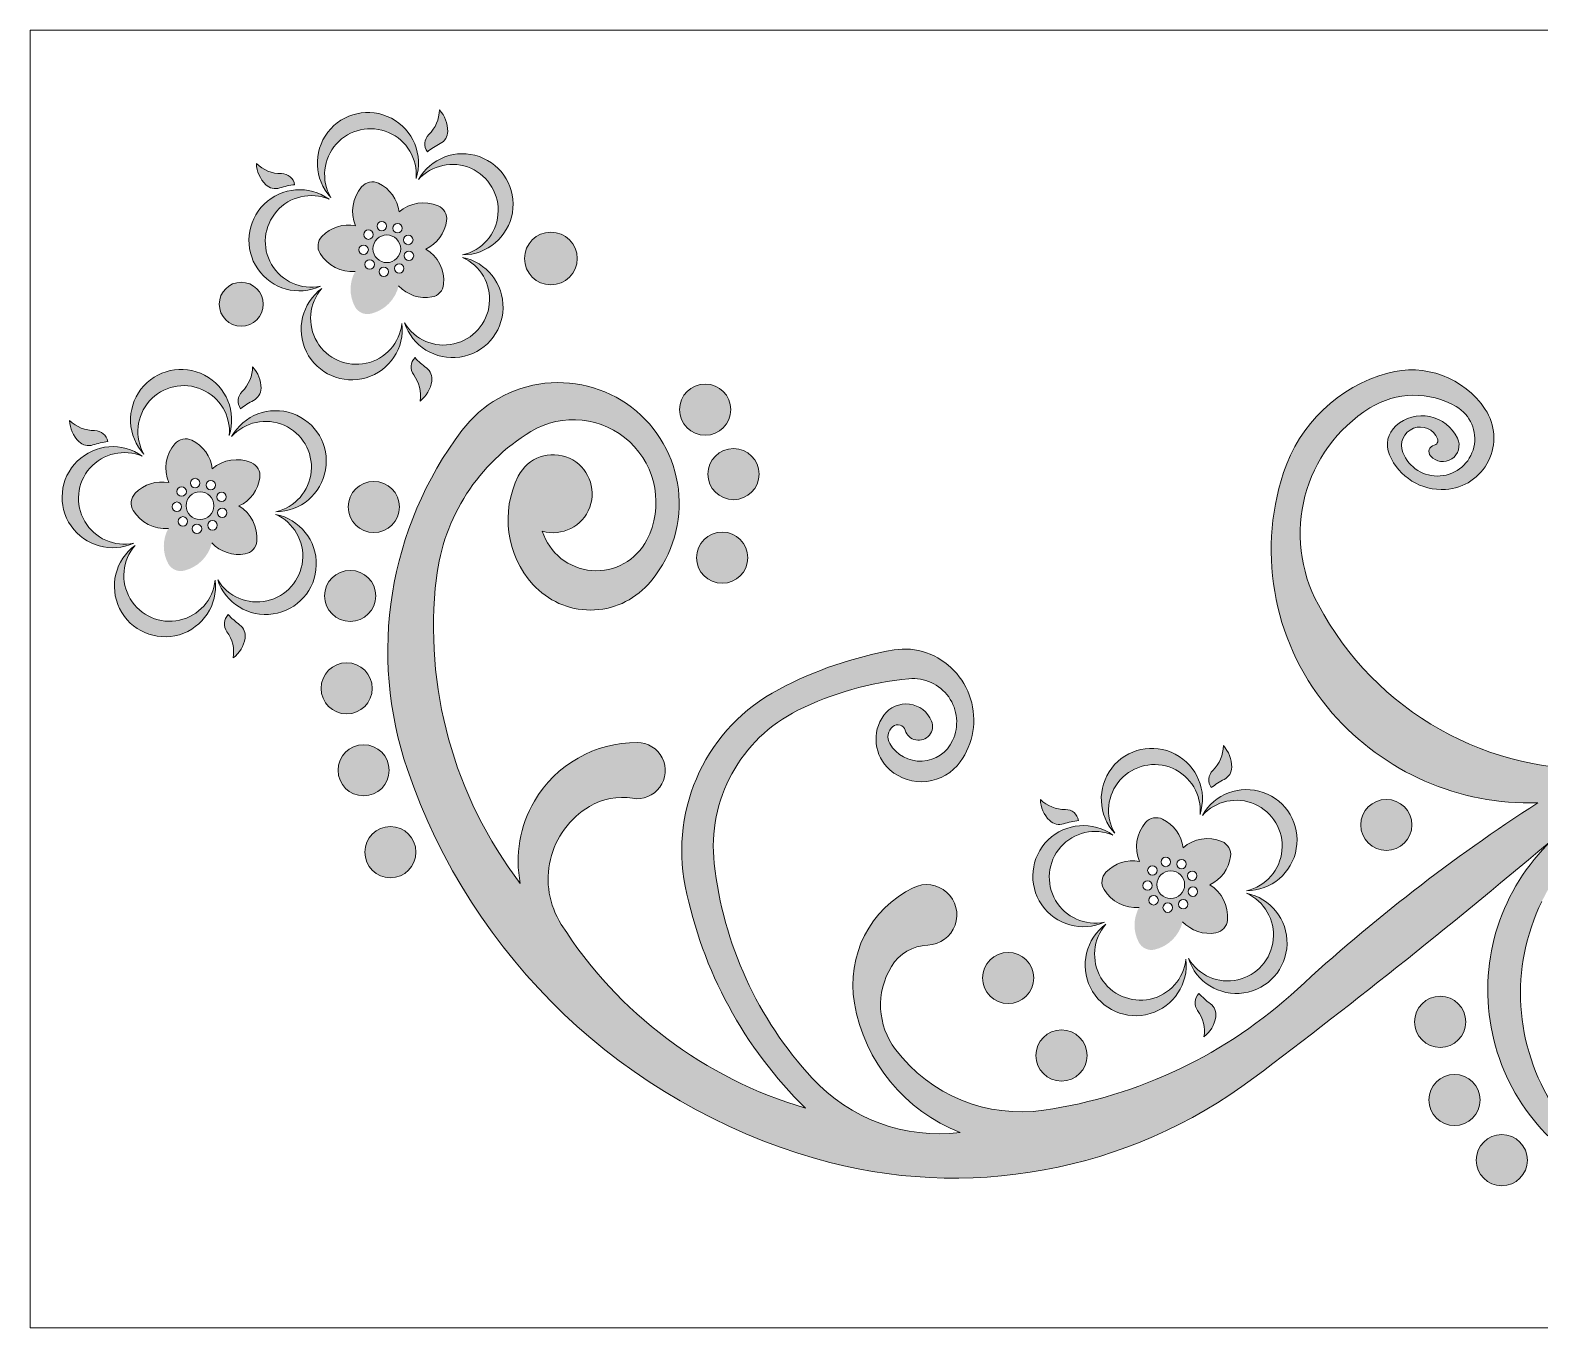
# Model space of a CAD drawing. Header units: millimetres. Extents: x 17217 to 18905, y -397 to 1453.
# Drawn here: x 17217 to 17877, y 885 to 1453 of the extents above; entities that cross this region are included whole.
import ezdxf

# ---------------------------------------------------------------- set-up
doc = ezdxf.new("R2010")
doc.units = ezdxf.units.MM
doc.layers.add('hadika', color=3, linetype='Continuous', lineweight=35)

msp = doc.modelspace()

# ---------------------------------------------------------------- hatches: boundary and pattern name
at = {"layer": 'hadika', "lineweight": 0}
h = msp.add_hatch(color=41, dxfattribs=at)
h.dxf.hatch_style = 1
h.paths.add_polyline_path([(17385.62061079415, 1387.579283075663, 1.741086374443485), (17348.28367323689, 1379.33789761051, -1.363612101538856)])
h = msp.add_hatch(color=41, dxfattribs=at)
h.dxf.hatch_style = 1
h.paths.add_polyline_path([(17391.22603752574, 1406.79132755596, 0.3688249622318316), (17390.56916398905, 1399.286295184414, -0.0483844562999998), (17396.21127088595, 1402.888208014454, 0.2800421602906883), (17399.51097992825, 1408.231506500733, 0.1913387228795958), (17395.84400542649, 1417.658253354393, -0.1986323411017515)])
h = msp.add_hatch(color=41, dxfattribs=at)
h.dxf.hatch_style = 1
h.paths.add_polyline_path([(17315.75434740526, 1394.140703886631, 0.1913387228794504), (17319.82887893054, 1384.882818000034, 0.280042160290729), (17325.94068235541, 1383.438942183768, -0.0483844563000488), (17332.47691742605, 1384.882818000034, 0.3688249622322251), (17326.70465931776, 1389.724101928129, -0.1986323411016161)])
h = msp.add_hatch(color=41, dxfattribs=at)
h.dxf.hatch_style = 1
h.paths.add_polyline_path([(17386.65089988202, 1387.130173627207, -1.363612101538856), (17406.02667145507, 1354.16736403079, 1.741086374443485)])
h = msp.add_hatch(color=41, dxfattribs=at)
h.dxf.hatch_style = 1
h.paths.add_polyline_path([(17343.83844305894, 1340.440550983464, -1.363612101538854), (17347.53816793211, 1378.496816911735, 1.741086374443485)])
h = msp.add_hatch(color=41, dxfattribs=at)
h.dxf.hatch_style = 1
h.paths.add_polyline_path([(17358.98770562161, 1346.891540955975, 0.2553086925179993), (17358.87577831507, 1331.517275421564, 0.3394451298643311), (17365.7826443014, 1328.402516181154, 0.283951275154998), (17378.0044899005, 1340.59421512178, 0.2553086925179504), (17392.59169788039, 1335.73685660139, 0.339445129864196), (17397.68834892034, 1341.343162966176, 0.2839512751551545), (17389.87011219087, 1356.734271027336, 0.2553086925179329), (17398.99742982995, 1369.106523900573, 0.3394451298641149), (17395.24046741511, 1375.686171025803, 0.2839512751551883), (17378.18668578511, 1373.006699991463, 0.2553086925179524), (17369.24047033228, 1385.510531304935, 0.3394451298639303), (17361.82188882551, 1383.970670497524, 0.2839512751551966), (17359.1003088709, 1366.923558265271, 0.2553086925178459), (17344.44392601131, 1362.279098133363, 0.3394451298641616), (17343.61595290665, 1354.747764691189, 0.2839512751552769)])
h.paths.add_polyline_path([(17371.48566787806, 1348.823780104958, -1), (17371.48566787806, 1344.690220732089, -1)], flags=16)
h.paths.add_polyline_path([(17365.32531319659, 1347.910898656585, -1), (17365.32531319659, 1352.044458029475, -1)], flags=16)
h.paths.add_polyline_path([(17372.82986047379, 1362.895802998607, -1), (17372.82986047379, 1350.764311146106, -1)], flags=16)
h.paths.add_polyline_path([(17378.27498521411, 1350.316397338339, -1), (17378.27498521411, 1346.18283796546, -1)], flags=16)
h.paths.add_polyline_path([(17362.67641958988, 1354.33788074428, -1), (17362.67641958988, 1358.471440117148, -1)], flags=16)
h.paths.add_polyline_path([(17382.51646816835, 1355.823897537516, -1), (17382.51646816835, 1351.690338164627, -1)], flags=16)
h.paths.add_polyline_path([(17364.77843381568, 1360.963910648339, -1), (17364.77843381568, 1365.097470021208, -1)], flags=16)
h.paths.add_polyline_path([(17382.22547972765, 1362.769260150238, -1), (17382.22547972765, 1358.63570077737, -1)], flags=16)
h.paths.add_polyline_path([(17370.64780005644, 1368.822154709413, -1), (17370.64780005644, 1364.688595336544, -1)], flags=16)
h.paths.add_polyline_path([(17377.5381766174, 1367.902672820927, -1), (17377.5381766174, 1363.769113448059, -1)], flags=16)
h = msp.add_hatch(color=41, dxfattribs=at)
h.dxf.hatch_style = 1
edge = h.paths.add_edge_path()
edge.add_arc((17444.6428112133, 1352.580648675459), 11.52776170659658, 0, 360)
at = {"layer": 'hadika'}
h = msp.add_hatch(color=41, dxfattribs=at)
h.dxf.hatch_style = 1
edge = h.paths.add_edge_path()
edge.add_arc((17397.74542428051, 1334.745749328288), 20.0446591712917, 210.9559599134747, 425.9386643861549)
edge.add_arc((17401.58297408999, 1331.344275790169), 22.13311059815739, -161.81052853146184, 78.70515283109211, ccw=False)
at = {"layer": 'hadika', "lineweight": 0}
h = msp.add_hatch(color=41, dxfattribs=at)
h.dxf.hatch_style = 1
edge = h.paths.add_edge_path()
edge.add_arc((17309.1013874951, 1332.582027635491), 9.59767082819059, 0, 360)
at = {"layer": 'hadika'}
h = msp.add_hatch(color=41, dxfattribs=at)
h.dxf.hatch_style = 1
edge = h.paths.add_edge_path()
edge.add_arc((17359.52576832664, 1326.30952135489), 20.04465917129173, 138.9559599134536, 353.9386643861399)
edge.add_arc((17357.4766428611, 1321.608681472777), 22.133110598157, -233.81052853148572, 6.705152831073974, ccw=False)
at = {"layer": 'hadika', "lineweight": 0}
h = msp.add_hatch(color=41, dxfattribs=at)
h.dxf.hatch_style = 1
h.paths.add_polyline_path([(17387.36696349607, 1290.201342147979, 0.1913387228797588), (17392.52757929361, 1298.900669870879, 0.2800421602903346), (17390.14704714084, 1304.712036762294, -0.0483844562999949), (17385.17065857149, 1309.188944520759, 0.3688249622317455), (17384.59014061821, 1301.677620226966, -0.198632341101781)])
h = msp.add_hatch(color=41, dxfattribs=at)
h.dxf.hatch_style = 1
h.paths.add_polyline_path([(17303.88353663502, 1275.126426097923, 1.741086374443485), (17266.54659907775, 1266.88504063277, -1.363612101538856)])
h = msp.add_hatch(color=41, dxfattribs=at)
h.dxf.hatch_style = 1
h.paths.add_polyline_path([(17309.4889633666, 1294.338470578209, 0.3688249622318316), (17308.83208982991, 1286.833438206674, -0.0483844562999998), (17314.47419672683, 1290.435351036714, 0.2800421602906883), (17317.77390576911, 1295.778649522971, 0.1913387228795958), (17314.10693126735, 1305.205396376653, -0.1986323411017515)])
h = msp.add_hatch(color=41, dxfattribs=at)
h.dxf.hatch_style = 1
edge = h.paths.add_edge_path()
edge.add_arc((17926.18298134442, 562.8271480902969), 580.881109108055, 420.9214537273109, 443.0421798076387)
edge.add_arc((17997.32957125926, 1182.936273917588), 43.51283934736013, 154.4327245329963, 268.97359560982966, ccw=False)
edge.add_arc((18014.42294368644, 1174.758502822003), 62.46170002620478, 123.3149340252925, 154.4327245329979, ccw=False)
edge.add_arc((17973.09189806509, 1237.643280959738), 12.7895501533493, 303.3149340252958, 486.3442517875767)
edge.add_arc((18006.74940588319, 1191.898228294665), 69.58248700166436, 126.3442517875769, 227.8042906653457)
edge.add_arc((17974.14532006841, 947.2231463239941), 193.6409271604137, 94.18520473443395, 109.8860192428567)
edge.add_arc((17900.06396934567, 1264.296698710098), 135.2289281752909, 207.8741642697205, 273.4825288899214, ccw=False)
edge.add_arc((17837.32811463554, 1232.201134094158), 64.77332798781246, 121.8908039276119, 208.722705204853, ccw=False)
edge.add_arc((17822.45345880823, 1256.106819680529), 36.61773903401024, 59.77351120445769, 121.89080392761011, ccw=False)
edge.add_arc((17832.67946915886, 1273.658195216033), 16.30463806742262, 201.4629817883895, 419.77351120445815, ccw=False)
edge.add_arc((17825.09247948405, 1270.675261542284), 8.152319033712992, 21.462981788367074, 201.4629817884051, ccw=False)
edge.add_arc((17830.74294324683, 1272.896822313112), 2.080822266608146, 282.0250436510668, 381.4629817883894, ccw=False)
edge.add_arc((17831.77611032386, 1268.046578844039), 2.878239733256176, 102.025043651065, 221.1255648989759)
edge.add_arc((17834.9792985876, 1270.843415936948), 7.130617042155181, 221.125564898969, 385.3450451236028)
edge.add_arc((17825.90396760587, 1266.544794248137), 17.17251829896341, 385.3450451236083, 491.8511378515494)
edge.add_arc((17821.88370602943, 1271.033143526558), 11.14692435411278, 131.8511378515527, 203.0057265524679)
edge.add_arc((17834.62114680273, 1276.44136887361), 24.98496246858618, 203.0057265524651, 273.6125789633534)
edge.add_arc((17834.77320206597, 1274.032957345792), 22.57175570365049, 273.6125789633543, 393.6958633222145)
edge.add_arc((17821.26312481809, 1265.024265038293), 38.80994292807204, 393.6958633222157, 465.4700605820936)
edge.add_arc((17828.7198307386, 1238.081589665443), 66.76544720596827, 105.4700605820938, 161.8778588844563)
edge.add_arc((17868.59462548258, 1225.031440434805), 108.7214438073591, 161.8778588844562, 221.080985454085)
edge.add_arc((17873.07120837758, 1228.933997155992), 114.6602773104931, 221.0809854540846, 271.7384622359964)
edge.add_arc((18295.54834770907, 465.0812470872401), 772.7090480223504, 122.8366891813757, 132.7185693945232)
edge.add_arc((17630.2764878858, 1185.56079629794), 207.942484533217, 278.3350167202617, 312.7185693945234, ccw=False)
edge.add_arc((17650.42156890269, 1048.059634951897), 68.97344603656256, 217.2172289567813, 278.3350167202615, ccw=False)
edge.add_arc((17621.1804059671, 1025.850522240222), 32.25437337307888, 148.4678162495888, 217.217228956777, ccw=False)
edge.add_arc((17610.40078832047, 1032.46461216333), 19.60738392424999, 92.35962860975059, 148.4678162495817, ccw=False)
edge.add_arc((17609.04797426085, 1065.294655790736), 13.25052030680988, 272.3596286097516, 476.0376056331288)
edge.add_arc((17623.94088451559, 1034.810462137238), 47.17816152395852, 116.0376056331285, 189.901224204532)
edge.add_arc((17650.95203943267, 1039.525258044834), 74.59771276764218, 189.9012242045307, 248.6639176601718)
edge.add_arc((17614.5764259119, 1045.101791303386), 75.62735263261997, 222.7013197865667, 277.0133447718205, ccw=False)
edge.add_arc((17680.6800207785, 1106.103252308562), 165.5765799725773, 186.3601391554429, 222.7013197865666, ccw=False)
edge.add_arc((17582.32167954576, 1095.139880371253), 66.60911656013988, 116.35038431237629, 186.3601391554437, ccw=False)
edge.add_arc((17614.51185110252, 1030.151956136324), 139.1324744610203, 95.43534329716073, 116.3503843123764, ccw=False)
edge.add_arc((17603.14213041211, 1149.644257177468), 19.10047640765097, -24.820242634884607, 95.4353432971617, ccw=False)
edge.add_arc((17606.34112604156, 1148.164741943551), 15.57591425545847, 210.5705203892531, 335.1797573651203, ccw=False)
edge.add_arc((17597.97703268055, 1143.224037759115), 5.861563243174144, 128.6903895594896, 210.5705203892679, ccw=False)
edge.add_arc((17596.45343565838, 1145.126451571561), 3.424243772978391, 16.454282541270118, 128.6903895595108, ccw=False)
edge.add_arc((17605.58494268283, 1147.823403528797), 6.097204141977325, 196.4542825412733, 382.3361846789866)
edge.add_arc((17600.08376674358, 1145.563147187516), 12.0446149603881, 382.3361846789948, 503.693650815185)
edge.add_arc((17604.70805369177, 1142.165481710426), 17.7829213719665, 143.6936508151833, 228.9792396528466)
edge.add_arc((17606.79910934093, 1144.569206479869), 20.96889163157559, 228.979239652843, 324.0568048540618)
edge.add_arc((17598.46669016932, 1150.610450727435), 31.26091967807789, 324.0568048540632, 430.3263700769891)
edge.add_arc((17599.59613700022, 1153.76945383924), 27.90607977067815, 430.3263700769873, 459.8876052900859)
edge.add_arc((17624.08546229658, 1013.272502175525), 170.521368152661, 99.88760529008619, 117.879668280317)
edge.add_arc((17581.63894826936, 1093.508853980515), 79.74924300379188, 117.8796682803179, 191.3611257954274)
edge.add_arc((17687.71546248934, 1114.822744127181), 187.9458639410566, 191.3611257954278, 225.5374143706239)
edge.add_arc((17609.83879475044, 1163.290531930475), 190.35788340976, 212.4475057293558, 253.5928329181673, ccw=False)
edge.add_arc((17480.37388899235, 1080.978949992657), 36.94224423286527, 120.78295448688431, 212.4475057293538, ccw=False)
edge.add_arc((17475.88895677202, 1088.507585306135), 28.1789704893282, 80.75585558133338, 120.7829544868834, ccw=False)
edge.add_arc((17482.39015240614, 1128.452154203086), 12.29119295283584, 260.755855581332, 449.6563228500021)
edge.add_arc((17482.15285266174, 1088.891447968972), 51.85261088635924, 449.6563228500023, 509.6114019945265)
edge.add_arc((17482.15285266173, 1088.891447968972), 51.85261088635239, 149.6114019945293, 190.8897742052067)
edge.add_arc((17577.71233685037, 1191.179921619505), 184.4419670655891, 173.3010489373833, 217.4230292148672, ccw=False)
edge.add_arc((17480.60760116082, 1202.585304105672), 86.66971924958573, 121.0620577967612, 173.3010489373822, ccw=False)
edge.add_arc((17454.51584749389, 1245.902929574207), 36.10099091231659, -27.18519919317731, 121.062057796761, ccw=False)
edge.add_arc((17464.54836002691, 1240.75019419028), 24.82260496121853, 197.5954425559, 332.81480080682144, ccw=False)
edge.add_arc((17445.63480836529, 1249.64468199896), 17.07168057234498, 253.8528589830356, 425.4992679381458)
edge.add_arc((17445.63480836528, 1249.64468199896), 17.07168057235321, 425.4992679381409, 513.324631826789)
edge.add_arc((17468.2334467898, 1238.290921182367), 42.36212033368468, 153.3246318267896, 222.0292962504864)
edge.add_arc((17461.97452437323, 1232.649564607803), 33.93602907983093, 222.0292962504856, 317.9707037495144)
edge.add_arc((17447.87558908045, 1245.357362534522), 52.91675890079382, 317.9707037495133, 409.7904430291012)
edge.add_arc((17447.87558908047, 1245.357362534522), 52.91675890078413, 409.7904430291028, 502.8936450444902)
edge.add_arc((17533.386463858, 1180.671085280732), 160.1381381596548, 142.8936450444906, 198.8609030017864)
edge.add_arc((17634.58246125373, 1215.241089507205), 267.0760410806334, 198.8609030017864, 253.8909726647306)
edge.add_arc((17621.0323711284, 1168.323446782343), 218.2409088369189, 253.8909726647305, 306.948313311912)
edge.add_arc((15994.17880239957, 3331.287992932214), 2924.727221750203, 306.9483133119121, 310.2696287555082)
edge.add_arc((17944.98397227396, 1032.416311098481), 90.34473152568187, 131.8735906802837, 245.3273760310063)
edge.add_arc((17918.14217261845, 973.9845282105152), 26.04266732698474, 245.3273760310084, 360.6513117909157)
edge.add_arc((17918.14217261845, 973.9845282105152), 26.0426673269835, 360.6513117909157, 461.6844360915357)
edge.add_arc((17916.06626542928, 984.022435562595), 15.79235149443355, 101.6844360915342, 250.148508419051)
edge.add_arc((17913.37370271348, 976.564591199005), 7.863332858417782, 250.1485084190492, 469.8514915809599)
edge.add_arc((17909.94889221464, 986.0506111625754), 2.221998157584545, 119.47655711597179, 289.8514915809126, ccw=False)
edge.add_arc((17916.72431127742, 974.0636575867183), 15.99128860791848, 22.808250554828703, 119.4765571159717, ccw=False)
edge.add_arc((17918.57382193191, 974.8414336854976), 13.98489250523637, 265.36143932295136, 382.80825055483274, ccw=False)
edge.add_arc((17921.02759211507, 1005.084303542459), 44.32714300346314, 213.1442468604212, 265.3614393229506, ccw=False)
edge.add_arc((17960.61048268321, 1030.931645519731), 91.60176952783792, 153.9093161078427, 213.1442468604217, ccw=False)
edge.add_arc((17973.50300746917, 1024.618261975859), 105.9571172118203, 79.09545098765119, 153.909316107837, ccw=False)
edge.add_arc((17833.82786622718, 300.1592822006423), 843.7578742458377, 424.0988233060584, 439.0883377321328, ccw=False)
edge.add_arc((18205.040381663, 1065.044598271133), 6.449855730831306, 245.8191383275984, 417.6046236290249)
h = msp.add_hatch(color=41, dxfattribs=at)
h.dxf.hatch_style = 1
edge = h.paths.add_edge_path()
edge.add_arc((17512.17154712044, 1286.44057502602), 11.19103111171073, 0, 360)
h = msp.add_hatch(color=41, dxfattribs=at)
h.dxf.hatch_style = 1
h.paths.add_polyline_path([(17304.9138257229, 1274.677316649425, -1.363612101538856), (17324.28959729594, 1241.71450705304, 1.741086374443485)])
h = msp.add_hatch(color=41, dxfattribs=at)
h.dxf.hatch_style = 1
h.paths.add_polyline_path([(17234.01727324613, 1281.687846908881, 0.1913387228794504), (17238.0918047714, 1272.429961022294, 0.280042160290729), (17244.20360819627, 1270.986085206027, -0.0483844563000488), (17250.7398432669, 1272.429961022294, 0.3688249622322251), (17244.96758515862, 1277.271244950378, -0.1986323411016161)])
h = msp.add_hatch(color=41, dxfattribs=at)
h.dxf.hatch_style = 1
h.paths.add_polyline_path([(17262.1013688998, 1227.987694005713, -1.363612101538854), (17265.80109377297, 1266.043959933985, 1.741086374443485)])
h = msp.add_hatch(color=41, dxfattribs=at)
h.dxf.hatch_style = 1
h.paths.add_polyline_path([(17277.25063146247, 1234.438683978224, 0.2553086925179993), (17277.13870415593, 1219.064418443825, 0.3394451298643311), (17284.04557014227, 1215.949659203403, 0.283951275154998), (17296.26741574136, 1228.14135814403, 0.2553086925179504), (17310.85462372126, 1223.28399962363, 0.339445129864196), (17315.9512747612, 1228.890305988435, 0.2839512751551545), (17308.13303803173, 1244.281414049585, 0.2553086925179329), (17317.26035567081, 1256.653666922833, 0.3394451298641149), (17313.50339325597, 1263.233314048032, 0.2839512751551883), (17296.44961162597, 1260.553843013702, 0.2553086925179524), (17287.50339617314, 1273.057674327184, 0.3394451298639303), (17280.08481466638, 1271.517813519763, 0.2839512751551966), (17277.36323471177, 1254.470701287521, 0.2553086925178459), (17262.70685185218, 1249.826241155612, 0.3394451298641616), (17261.87887874751, 1242.294907713449, 0.2839512751552769)])
h.paths.add_polyline_path([(17289.74859371892, 1236.370923127218, -1), (17289.74859371892, 1232.23736375435, -1)], flags=16)
h.paths.add_polyline_path([(17283.58823903745, 1235.458041678846, -1), (17283.58823903745, 1239.591601051724, -1)], flags=16)
h.paths.add_polyline_path([(17291.09278631466, 1250.442946020867, -1), (17291.09278631466, 1238.311454168366, -1)], flags=16)
h.paths.add_polyline_path([(17296.53791105497, 1237.863540360588, -1), (17296.53791105497, 1233.72998098772, -1)], flags=16)
h.paths.add_polyline_path([(17280.93934543074, 1241.885023766529, -1), (17280.93934543074, 1246.018583139408, -1)], flags=16)
h.paths.add_polyline_path([(17300.77939400921, 1243.371040559755, -1), (17300.77939400921, 1239.237481186887, -1)], flags=16)
h.paths.add_polyline_path([(17283.04135965654, 1248.511053670589, -1), (17283.04135965654, 1252.644613043468, -1)], flags=16)
h.paths.add_polyline_path([(17300.48840556852, 1250.316403172498, -1), (17300.48840556852, 1246.18284379962, -1)], flags=16)
h.paths.add_polyline_path([(17288.91072589731, 1256.369297731673, -1), (17288.91072589731, 1252.235738358804, -1)], flags=16)
h.paths.add_polyline_path([(17295.80110245827, 1255.449815843187, -1), (17295.80110245827, 1251.316256470319, -1)], flags=16)
h = msp.add_hatch(color=41, dxfattribs=at)
h.dxf.hatch_style = 1
edge = h.paths.add_edge_path()
edge.add_arc((17524.56976254719, 1258.218524165318), 11.19103111171073, 0, 360)
h = msp.add_hatch(color=41, dxfattribs=at)
h.dxf.hatch_style = 1
edge = h.paths.add_edge_path()
edge.add_arc((17367.14439114999, 1243.836272741585), 11.19103111171073, 0, 360)
at = {"layer": 'hadika'}
h = msp.add_hatch(color=41, dxfattribs=at)
h.dxf.hatch_style = 1
edge = h.paths.add_edge_path()
edge.add_arc((17316.00835012137, 1222.292892350535), 20.04465917129688, 210.9559599134589, 425.9386643861389)
edge.add_arc((17319.84589993085, 1218.891418812414), 22.13311059816327, -161.81052853147776, 78.7051528310759, ccw=False)
at = {"layer": 'hadika', "lineweight": 0}
h = msp.add_hatch(color=41, dxfattribs=at)
h.dxf.hatch_style = 1
edge = h.paths.add_edge_path()
edge.add_arc((17519.61048292256, 1221.622867058429), 11.19103111171073, 0, 360)
at = {"layer": 'hadika'}
h = msp.add_hatch(color=41, dxfattribs=at)
h.dxf.hatch_style = 1
edge = h.paths.add_edge_path()
edge.add_arc((17277.7886941675, 1213.856664377143), 20.04465917129178, 138.9559599134693, 353.9386643861591)
edge.add_arc((17275.73956870196, 1209.155824495029), 22.13311059815785, -233.8105285314657, 6.705152831092676, ccw=False)
at = {"layer": 'hadika', "lineweight": 0}
h = msp.add_hatch(color=41, dxfattribs=at)
h.dxf.hatch_style = 1
edge = h.paths.add_edge_path()
edge.add_arc((17356.79948552578, 1204.908116559932), 11.19103111171073, 0, 360)
h = msp.add_hatch(color=41, dxfattribs=at)
h.dxf.hatch_style = 1
h.paths.add_polyline_path([(17305.62988933694, 1177.748485170217, 0.1913387228797588), (17310.79050513448, 1186.447812893138, 0.2800421602903346), (17308.4099729817, 1192.259179784543, -0.0483844562999949), (17303.43358441235, 1196.736087543018, 0.3688249622317455), (17302.85306645908, 1189.224763249216, -0.198632341101781)])
h = msp.add_hatch(color=41, dxfattribs=at)
h.dxf.hatch_style = 1
edge = h.paths.add_edge_path()
edge.add_arc((17355.2556246198, 1164.435252273019), 11.19103111171073, 0, 360)
h = msp.add_hatch(color=41, dxfattribs=at)
h.dxf.hatch_style = 1
edge = h.paths.add_edge_path()
edge.add_arc((17362.66624861367, 1128.596639354751), 11.19103111171073, 0, 360)
h = msp.add_hatch(color=41, dxfattribs=at)
h.dxf.hatch_style = 1
h.paths.add_polyline_path([(17728.72846932344, 1109.287565090789, 1.741086374443485), (17691.39153176618, 1101.046179625636, -1.363612101538856)])
h = msp.add_hatch(color=41, dxfattribs=at)
h.dxf.hatch_style = 1
h.paths.add_polyline_path([(17734.33389605503, 1128.499609571086, 0.3688249622318316), (17733.67702251834, 1120.994577199551, -0.0483844562999998), (17739.31912941525, 1124.596490029591, 0.2800421602906883), (17742.61883845754, 1129.939788515848, 0.1913387228795958), (17738.95186395578, 1139.366535369509, -0.1986323411017515)])
h = msp.add_hatch(color=41, dxfattribs=at)
h.dxf.hatch_style = 1
h.paths.add_polyline_path([(17729.75875841132, 1108.838455642323, -1.363612101538856), (17749.13452998436, 1075.875646045906, 1.741086374443485)])
h = msp.add_hatch(color=41, dxfattribs=at)
h.dxf.hatch_style = 1
h.paths.add_polyline_path([(17658.86220593456, 1115.848985901757, 0.1913387228794504), (17662.93673745983, 1106.591100015149, 0.280042160290729), (17669.04854088471, 1105.147224198893, -0.0483844563000488), (17675.58477595533, 1106.591100015149, 0.3688249622322251), (17669.81251784705, 1111.432383943244, -0.1986323411016161)])
h = msp.add_hatch(color=41, dxfattribs=at)
h.dxf.hatch_style = 1
edge = h.paths.add_edge_path()
edge.add_arc((17810.28742553219, 1104.680725972101), 11.19103111171073, 0, 360)
h = msp.add_hatch(color=41, dxfattribs=at)
h.dxf.hatch_style = 1
edge = h.paths.add_edge_path()
edge.add_arc((17374.39977478945, 1092.758026436504), 11.19103111171073, 0, 360)
h = msp.add_hatch(color=41, dxfattribs=at)
h.dxf.hatch_style = 1
h.paths.add_polyline_path([(17686.94630158823, 1062.14883299859, -1.363612101538854), (17690.6460264614, 1100.205098926851, 1.741086374443485)])
h = msp.add_hatch(color=41, dxfattribs=at)
h.dxf.hatch_style = 1
h.paths.add_polyline_path([(17702.09556415091, 1068.599822971101, 0.2553086925179993), (17701.98363684436, 1053.22555743668, 0.3394451298643311), (17708.8905028307, 1050.110798196269, 0.283951275154998), (17721.11234842979, 1062.302497136906, 0.2553086925179504), (17735.69955640969, 1057.445138616506, 0.339445129864196), (17740.79620744962, 1063.051444981291, 0.2839512751551545), (17732.97797072016, 1078.442553042452, 0.2553086925179329), (17742.10528835924, 1090.814805915699, 0.3394451298641149), (17738.34832594439, 1097.394453040919, 0.2839512751551883), (17721.2945443144, 1094.714982006579, 0.2553086925179524), (17712.34832886157, 1107.21881332005, 0.3394451298639303), (17704.9297473548, 1105.67895251264, 0.2839512751551966), (17702.20816740019, 1088.631840280387, 0.2553086925178459), (17687.5517845406, 1083.987380148478, 0.3394451298641616), (17686.72381143594, 1076.456046706347, 0.2839512751552769)])
h.paths.add_polyline_path([(17714.59352640735, 1070.532062120094, -1), (17714.59352640735, 1066.398502747205, -1)], flags=16)
h.paths.add_polyline_path([(17708.43317172589, 1069.619180671743, -1), (17708.43317172589, 1073.75274004459, -1)], flags=16)
h.paths.add_polyline_path([(17715.93771900309, 1084.604085013744, -1), (17715.93771900309, 1072.472593161221, -1)], flags=16)
h.paths.add_polyline_path([(17721.3828437434, 1072.024679353455, -1), (17721.3828437434, 1067.891119980586, -1)], flags=16)
h.paths.add_polyline_path([(17705.78427811917, 1076.046162759396, -1), (17705.78427811917, 1080.179722132285, -1)], flags=16)
h.paths.add_polyline_path([(17725.62432669764, 1077.532179552632, -1), (17725.62432669764, 1073.398620179764, -1)], flags=16)
h.paths.add_polyline_path([(17707.88629234497, 1082.672192663455, -1), (17707.88629234497, 1086.805752036344, -1)], flags=16)
h.paths.add_polyline_path([(17725.33333825694, 1084.477542165354, -1), (17725.33333825694, 1080.343982792486, -1)], flags=16)
h.paths.add_polyline_path([(17713.75565858574, 1090.530436724539, -1), (17713.75565858574, 1086.396877351702, -1)], flags=16)
h.paths.add_polyline_path([(17720.64603514669, 1089.610954836053, -1), (17720.64603514669, 1085.477395463175, -1)], flags=16)
at = {"layer": 'hadika'}
h = msp.add_hatch(color=41, dxfattribs=at)
h.dxf.hatch_style = 1
edge = h.paths.add_edge_path()
edge.add_arc((17740.8532828098, 1056.45403134341), 20.04465917128647, 210.95595991347, 425.9386643861571)
edge.add_arc((17744.69083261928, 1053.052557805292), 22.13311059815026, -161.81052853146377, 78.7051528310883, ccw=False)
h = msp.add_hatch(color=41, dxfattribs=at)
h.dxf.hatch_style = 1
edge = h.paths.add_edge_path()
edge.add_arc((17702.63362685593, 1048.017803370031), 20.04465917130033, 138.9559599134095, 353.9386643861005)
edge.add_arc((17700.58450139038, 1043.316963487917), 22.1331105981662, -233.81052853152107, 6.705152831034411, ccw=False)
at = {"layer": 'hadika', "lineweight": 0}
h = msp.add_hatch(color=41, dxfattribs=at)
h.dxf.hatch_style = 1
edge = h.paths.add_edge_path()
edge.add_arc((17644.77119394344, 1037.678154298922), 11.19103111171073, 0, 360)
h = msp.add_hatch(color=41, dxfattribs=at)
h.dxf.hatch_style = 1
h.paths.add_polyline_path([(17730.47482202537, 1011.909624163094, 0.1913387228797588), (17735.63543782291, 1020.608951886005, 0.2800421602903346), (17733.25490567014, 1026.42031877742, -0.0483844562999949), (17728.27851710078, 1030.897226535927, 0.3688249622317455), (17727.69799914752, 1023.385902242082, -0.198632341101781)])
h = msp.add_hatch(color=41, dxfattribs=at)
h.dxf.hatch_style = 1
edge = h.paths.add_edge_path()
edge.add_arc((17833.84396283611, 1018.477361400663), 11.19103111171073, 0, 360)
h = msp.add_hatch(color=41, dxfattribs=at)
h.dxf.hatch_style = 1
edge = h.paths.add_edge_path()
edge.add_arc((17668.10650637798, 1003.744761843978), 11.19103111171073, 0, 360)
h = msp.add_hatch(color=41, dxfattribs=at)
h.dxf.hatch_style = 1
edge = h.paths.add_edge_path()
edge.add_arc((17840.11429193071, 984.2844635743608), 11.19103111171073, 0, 360)
h = msp.add_hatch(color=41, dxfattribs=at)
h.dxf.hatch_style = 1
edge = h.paths.add_edge_path()
edge.add_arc((17860.80642703853, 957.9339006549785), 11.19103111171073, 0, 360)

# ---------------------------------------------------------------- linework, layer by layer
at = {"layer": 'hadika', "color": 41, "lineweight": 0}
msp.add_lwpolyline([(17216.75157426408, 884.5713387462865), (17216.75157426408, 1452.507725302288), (18904.88461635376, 1452.507725302288), (18904.88461635376, 884.5713387462865)], close=True, dxfattribs=at)
for points in [[(17385.62061079415, 1387.579283075663, 1.363612101538856), (17348.28367323689, 1379.33789761051, -1.741086374443485), (17385.62061079415, 1387.579283075663, 0.491714687033603)], [(17406.02667145507, 1354.16736403079, 1.363612101538856), (17386.65089988204, 1387.130173627207, -1.741086374443485), (17406.02667145507, 1354.16736403079, 0.491714687033603)], [(17347.53816793211, 1378.496816911735, 1.363612101538856), (17343.83844305894, 1340.440550983464, -1.741086374443485), (17347.53816793211, 1378.496816911735, 0.491714687033603)], [(17380.55586765799, 1324.43519626774, 1.363612101538856), (17405.91791982484, 1353.048718428168, -1.741086374443485), (17380.55586765799, 1324.43519626774, 0.491714687033603)], [(17344.40798452968, 1339.471625075854, 1.363612101538856), (17379.45836636628, 1324.192944712434, -1.741086374443485), (17344.40798452968, 1339.471625075854, 0.491714687033603)], [(17303.88353663502, 1275.126426097923, 1.363612101538856), (17266.54659907775, 1266.88504063277, -1.741086374443485), (17303.88353663502, 1275.126426097923, 0.491714687033603)], [(17324.28959729594, 1241.71450705304, 1.363612101538856), (17304.9138257229, 1274.677316649425, -1.741086374443485), (17324.28959729594, 1241.71450705304, 0.491714687033603)], [(17265.80109377297, 1266.043959933985, 1.363612101538856), (17262.1013688998, 1227.987694005713, -1.741086374443485), (17265.80109377297, 1266.043959933985, 0.491714687033603)], [(17298.81879349884, 1211.982339289989, 1.363612101538856), (17324.18084566571, 1240.595861450417, -1.741086374443485), (17298.81879349884, 1211.982339289989, 0.491714687033603)], [(17262.67091037053, 1227.018768098104, 1.363612101538856), (17297.72129220715, 1211.740087734694, -1.741086374443485), (17262.67091037053, 1227.018768098104, 0.491714687033603)], [(17728.72846932344, 1109.287565090789, 1.363612101538856), (17691.39153176618, 1101.046179625636, -1.741086374443485), (17728.72846932344, 1109.287565090789, 0.491714687033603)], [(17749.13452998436, 1075.875646045906, 1.363612101538856), (17729.75875841132, 1108.838455642323, -1.741086374443485), (17749.13452998436, 1075.875646045906, 0.491714687033603)], [(17690.6460264614, 1100.205098926851, 1.363612101538856), (17686.94630158823, 1062.14883299859, -1.741086374443485), (17690.6460264614, 1100.205098926851, 0.491714687033603)], [(17723.66372618728, 1046.143478282866, 1.363612101538856), (17749.02577835413, 1074.757000443284, -1.741086374443485), (17723.66372618728, 1046.143478282866, 0.491714687033603)], [(17687.51584305896, 1061.179907091013, 1.363612101538856), (17722.56622489558, 1045.90122672756, -1.741086374443485), (17687.51584305896, 1061.179907091013, 0.491714687033603)]]:
    msp.add_lwpolyline(points, format="xyb", dxfattribs=at)
for centre, radius in [((17370.64780005644, 1366.755375022999), 2.066779686435512), ((17377.5381766174, 1365.835893134483), 2.066779686435512), ((17364.77843381568, 1363.030690334763), 2.066779686435512), ((17372.82986047379, 1356.830057072346), 6.065745926255105), ((17382.22547972765, 1360.702480463815), 2.066779686435512), ((17444.6428112133, 1352.580648675459), 11.52776170659658), ((17362.67641958988, 1356.404660430704), 2.066779686435512), ((17382.51646816835, 1353.757117851093), 2.066779686435512), ((17365.32531319659, 1349.977678343051), 2.066779686435512), ((17371.48566787806, 1346.757000418513), 2.066779686435512), ((17378.27498521411, 1348.249617651916), 2.066779686435513), ((17309.1013874951, 1332.582027635491), 9.59767082819059), ((17512.17154712044, 1286.44057502602), 11.19103111171073), ((17524.56976254719, 1258.218524165318), 11.19103111171073), ((17288.91072589731, 1254.302518045249), 2.066779686435512), ((17295.80110245827, 1253.383036156732), 2.066779686435512), ((17283.04135965654, 1250.577833357013), 2.066779686435512), ((17291.09278631466, 1244.377200094595), 6.065745926255105), ((17300.48840556852, 1248.249623486043), 2.066779686435512), ((17367.14439114999, 1243.836272741585), 11.19103111171073), ((17280.93934543074, 1243.951803452953), 2.066779686435512), ((17300.77939400921, 1241.304260873332), 2.066779686435512), ((17283.58823903746, 1237.52482136529), 2.066779686435512), ((17289.74859371892, 1234.304143440762), 2.066779686435512), ((17296.53791105497, 1235.796760674165), 2.066779686435513), ((17519.61048292256, 1221.622867058429), 11.19103111171073), ((17356.79948552578, 1204.908116559932), 11.19103111171073), ((17355.2556246198, 1164.435252273019), 11.19103111171073), ((17362.66624861367, 1128.596639354751), 11.19103111171073), ((17810.28742553219, 1104.680725972101), 11.19103111171073), ((17374.39977478945, 1092.758026436504), 11.19103111171073), ((17713.75565858574, 1088.463657038115), 2.066779686435512), ((17707.88629234497, 1084.738972349879), 2.066779686435512), ((17715.93771900309, 1078.538339087493), 6.065745926255105), ((17720.64603514669, 1087.54417514963), 2.066779686435512), ((17725.33333825694, 1082.41076247893), 2.066779686435512), ((17705.78427811917, 1078.11294244584), 2.066779686435512), ((17725.62432669764, 1075.465399866209), 2.066779686435512), ((17708.43317172589, 1071.685960358167), 2.066779686435512), ((17714.59352640735, 1068.465282433639), 2.066779686435512), ((17721.3828437434, 1069.957899667032), 2.066779686435513), ((17644.77119394344, 1037.678154298922), 11.19103111171073), ((17833.84396283611, 1018.477361400663), 11.19103111171073), ((17668.10650637798, 1003.744761843978), 11.19103111171073), ((17840.11429193071, 984.2844635743608), 11.19103111171073), ((17860.80642703853, 957.9339006549785), 11.19103111171073)]:
    msp.add_circle(centre, radius, dxfattribs=at)
for centre, radius, start, end in [((17380.39746633123, 1417.807676459779), 15.44726180543273, 314.5075008193523, 359.4457628202264), ((17385.81158710357, 1408.329080452408), 13.69974030560563, 359.591917600946, 42.91983576692234), ((17393.46512864333, 1408.274568088097), 6.04600463609062, 297.0139719047049, 359.591917600946), ((17395.29271332905, 1402.654131731765), 5.801227574998053, 134.5075008193523, 215.4884339686267), ((17411.95754683725, 1372.003022689292), 34.66756234441457, 117.0139719047049, 128.094231354811), ((17329.44496521486, 1394.640572301773), 13.699740305603, 182.0910403152043, 225.4189584809695), ((17326.56894828449, 1405.170767581315), 15.44726180542769, 225.5651132617759, 270.5033752627766), ((17326.75562567014, 1383.923098238441), 5.80122757500219, 9.522442113186253, 90.50337526263311), ((17324.0726748682, 1389.189135231602), 6.046004636091645, 225.4189584811466, 287.9969041775104), ((17336.65176676904, 1350.467552319414), 34.66756234440672, 96.91664472708148, 107.9969041772128), ((17374.25979731326, 1373.244145301891), 16.42436940406893, 139.2253232274435, 202.6331753681652), ((17366.53460643026, 1379.90639520741), 6.223185748129223, 64.227199270922, 139.2253232274435), ((17362.26782599915, 1371.069432558845), 16.03630574635528, 6.938569140146913, 64.22719927093907), ((17388.88246082781, 1360.542338533429), 16.42436940406154, 67.22532322758013, 130.6331753681376), ((17392.831421746, 1369.948180103887), 6.223185748135969, 352.2271992708009, 67.22532322758013), ((17383.10846317035, 1371.275357799422), 16.03630574635783, 294.9385691400926, 352.2271992708009), ((17348.93761823486, 1357.973895344215), 6.223185748134775, 136.2271992709125, 211.22532322742), ((17356.02356148156, 1351.185174374517), 16.03630574635626, 78.93856914007495, 136.2271992708381), ((17357.66100968833, 1363.262240031525), 16.42436940406682, 211.22532322742, 274.6331753681791), ((17381.32097626094, 1342.710284961536), 16.42436940406701, 355.2253232276503, 58.63317536812679), ((17391.48675921163, 1341.86116483939), 6.22318574813336, 280.2271992708027, 355.2253232276503), ((17389.74442077178, 1351.518368412918), 16.03630574635974, 222.9385691401458, 280.2271992708027), ((17389.27919685504, 1305.093318250047), 5.80122757500131, 135.0901741089876, 216.0711072584042), ((17410.73665206081, 1332.60303975868), 34.66756234442941, 222.4843767227948, 233.564636172957), ((17298.66039217209, 1305.354819482029), 15.44726180543273, 314.5075008193523, 359.4457628202264), ((17304.07451294443, 1295.876223474658), 13.69974030560563, 359.591917600946, 42.91983576692234), ((17372.10432130255, 1292.582444950888), 15.44726180543874, 351.1328452574251, 36.07110725840418), ((17386.55623087391, 1299.847860511685), 6.04600463608743, 350.9866904765534, 53.56463617295704), ((17828.7198307386, 1238.081589665443), 66.76544720596827, 105.4700605821017, 161.8778588844267), ((17821.26312481809, 1265.024265038293), 38.80994292807204, 33.69586332228808, 105.4700605821017), ((17311.7280544842, 1295.821711110357), 6.04600463609062, 297.0139719047049, 359.591917600946), ((17378.99700372376, 1301.046924559765), 13.69974030561519, 307.6587723107368, 350.9866904767578), ((17447.87558908047, 1245.357362534522), 52.91675890078413, 49.79044302905677, 142.8936450444528), ((17313.55563916991, 1290.201274754025), 5.801227574998053, 134.5075008193523, 215.4884339686267), ((17330.22047267811, 1259.550165711542), 34.66756234441457, 117.0139719047049, 128.094231354811), ((17822.45345880823, 1256.106819680529), 36.61773903401024, 59.77351120439703, 121.8908039276315), ((17454.51584749389, 1245.902929574207), 36.10099091231659, 332.8148008069572, 121.0620577966939), ((17447.87558908045, 1245.357362534522), 52.91675890079382, 317.9707037494828, 49.79044302905677), ((17837.32811463554, 1232.201134094158), 64.77332798781246, 121.8908039276315, 208.7227052048025), ((17825.90396760587, 1266.544794248137), 17.17251829896341, 25.34504512358036, 131.8511378516101), ((17832.67946915886, 1273.658195216033), 16.30463806742262, 201.4629817884779, 59.77351120439703), ((17834.77320206597, 1274.032957345792), 22.57175570365049, 273.6125789634124, 33.69586332228808), ((17247.70789105572, 1282.187715324033), 13.699740305603, 182.0910403152043, 225.4189584809695), ((17244.83187412535, 1292.717910603533), 15.44726180542769, 225.5651132617759, 270.5033752627766), ((17245.018551511, 1271.47024126067), 5.80122757500219, 9.522442113186253, 90.50337526263311), ((17533.386463858, 1180.671085280732), 160.1381381596548, 142.8936450444528, 198.8609030017693), ((17480.60760116082, 1202.585304105672), 86.66971924958573, 121.0620577966939, 173.3010489373083), ((17821.88370602943, 1271.033143526558), 11.14692435411278, 131.8511378516101, 203.0057265526063), ((17825.09247948405, 1270.675261542284), 8.152319033712288, 21.46298178847793, 201.4629817884779), ((17242.33560070907, 1276.736278253862), 6.046004636091645, 225.4189584811466, 287.9969041775104), ((17254.9146926099, 1238.014695341663), 34.66756234440672, 96.91664472708148, 107.9969041772128), ((17292.52272315412, 1260.791288324141), 16.42436940406893, 139.2253232274435, 202.6331753681652), ((17284.79753227112, 1267.453538229669), 6.223185748129223, 64.227199270922, 139.2253232274435), ((17280.53075184, 1258.616575581106), 16.03630574635528, 6.938569140146913, 64.22719927093907), ((17831.77611032386, 1268.046578844039), 2.878239733256176, 102.0250436509884, 221.1255648989532), ((17834.9792985876, 1270.843415936948), 7.130617042155181, 221.1255648989532, 25.34504512358036), ((17830.74294324683, 1272.896822313112), 2.080822266604983, 282.0250436509884, 21.46298178824508), ((17307.14538666868, 1248.089481555678), 16.42436940406154, 67.22532322758013, 130.6331753681376), ((17311.09434758687, 1257.495323126136), 6.223185748135969, 352.2271992708009, 67.22532322758013), ((17445.63480836528, 1249.64468199896), 17.07168057235321, 65.49926793807684, 153.3246318267674), ((17445.63480836529, 1249.64468199896), 17.07168057234498, 253.8528589830616, 65.49926793807684), ((17834.62114680273, 1276.44136887361), 24.98496246858618, 203.0057265526063, 273.6125789634124), ((17301.37138901122, 1258.822500821672), 16.03630574635783, 294.9385691400926, 352.2271992708009), ((17468.2334467898, 1238.290921182367), 42.36212033368468, 153.3246318267674, 222.0292962505172), ((17868.59462548258, 1225.031440434805), 108.7214438073591, 161.8778588844267, 221.0809854539909), ((17267.20054407573, 1245.521038366465), 6.223185748134775, 136.2271992709125, 211.22532322742), ((17274.28648732242, 1238.732317396777), 16.03630574635626, 78.93856914007495, 136.2271992708381), ((17275.92393552919, 1250.809383053753), 16.42436940406682, 211.22532322742, 274.6331753681791), ((17299.58390210181, 1230.257427983796), 16.42436940406701, 355.2253232276503, 58.63317536812679), ((17464.54836002691, 1240.75019419028), 24.82260496121853, 197.5954425558863, 332.8148008069572), ((17308.00734661265, 1239.065511435167), 16.03630574635974, 222.9385691401458, 280.2271992708027), ((17309.74968505249, 1229.40830786163), 6.22318574813336, 280.2271992708027, 355.2253232276503), ((17577.71233685037, 1191.179921619505), 184.4419670655848, 173.3010489373083, 217.4230292148987), ((17461.97452437323, 1232.649564607803), 33.93602907983093, 222.0292962505172, 317.9707037494828), ((17307.54212269591, 1192.640461272308), 5.80122757500131, 135.0901741089876, 216.0711072584042), ((17328.99957790167, 1220.15018278094), 34.66756234442941, 222.4843767227948, 233.564636172957), ((17900.06396934567, 1264.296698710098), 135.2289281752909, 207.8741642696954, 273.4825288898217), ((17304.81915671477, 1187.395003533945), 6.04600463608743, 350.9866904765534, 53.56463617295704), ((17290.36724714342, 1180.129587973137), 15.44726180543874, 351.1328452574251, 36.07110725840418), ((17297.25992956461, 1188.594067582025), 13.69974030561519, 307.6587723107368, 350.9866904767578), ((17624.08546229658, 1013.272502175525), 170.521368152661, 99.8876052900292, 117.8796682803858), ((17599.59613700022, 1153.76945383924), 27.90607977067815, 70.32637007693177, 99.8876052900292), ((17598.46669016932, 1150.610450727435), 31.26091967807789, 324.0568048540874, 70.32637007693177), ((17581.63894826936, 1093.508853980515), 79.74924300379188, 117.8796682803858, 191.3611257953451), ((17614.51185110252, 1030.151956136324), 139.1324744610203, 95.43534329718211, 116.3503843124735), ((17603.14213041211, 1149.644257177468), 19.10047640765097, 335.1797573651627, 95.43534329718211), ((17600.08376674358, 1145.563147187516), 12.0446149603881, 22.33618467904602, 143.6936508151724), ((17582.32167954576, 1095.139880371253), 66.60911656013988, 116.3503843124735, 186.3601391555668), ((17604.70805369177, 1142.165481710426), 17.7829213719665, 143.6936508151724, 228.9792396527305), ((17605.58494268283, 1147.823403528797), 6.097204141977325, 196.4542825411965, 22.33618467904602), ((17873.07120837758, 1228.933997155992), 114.6602773104931, 221.0809854539909, 271.7384622360104), ((17597.97703268055, 1143.224037759115), 5.861563243174144, 128.690389559512, 210.5705203892439), ((17596.45343565838, 1145.126451571561), 3.424243772978391, 16.45428254119658, 128.690389559512), ((17482.15285266174, 1088.891447968972), 51.85261088635924, 89.65632284991779, 149.6114019945546), ((17482.39015240614, 1128.452154203086), 12.29119295283584, 260.7558555813708, 89.65632284991779), ((17606.34112604156, 1148.164741943551), 15.57591425545847, 210.5705203892439, 335.1797573651627), ((17723.50532486052, 1139.515958474895), 15.44726180543273, 314.5075008193523, 359.4457628202264), ((17728.91944563285, 1130.037362467545), 13.69974030560563, 359.591917600946, 42.91983576692234), ((17606.79910934093, 1144.569206479869), 20.96889163157559, 228.9792396527305, 324.0568048540874), ((17736.57298717263, 1129.982850103223), 6.04600463609062, 297.0139719047049, 359.591917600946), ((17634.58246125373, 1215.241089507205), 267.0760410806334, 198.8609030017693, 253.890972664763), ((17738.40057185834, 1124.36241374688), 5.801227574998053, 134.5075008193523, 215.4884339686267), ((17755.06540536654, 1093.71130470444), 34.66756234441457, 117.0139719047049, 128.094231354811), ((17475.88895677202, 1088.507585306135), 28.1789704893282, 80.75585558137082, 120.7829544869899), ((17482.15285266173, 1088.891447968972), 51.85261088635392, 149.6114019945546, 190.8897742053005), ((17480.37388899235, 1080.978949992657), 36.94224423286527, 120.7829544869899, 212.4475057294739), ((17672.55282374415, 1116.34885431692), 13.699740305603, 182.0910403152043, 225.4189584809695), ((17669.67680681378, 1126.879049596431), 15.44726180542769, 225.5651132617759, 270.5033752627766), ((17669.86348419943, 1105.631380253567), 5.80122757500219, 9.522442113186253, 90.50337526263311), ((18295.54834770907, 465.0812470872401), 772.7090480223504, 122.8366891814546, 132.7185693945066), ((17667.1805333975, 1110.897417246729), 6.046004636091645, 225.4189584811466, 287.9969041775104), ((17679.75962529833, 1072.175834334529), 34.66756234440672, 96.91664472708148, 107.9969041772128), ((17717.36765584254, 1094.952427317038), 16.42436940406893, 139.2253232274435, 202.6331753681652), ((17709.64246495955, 1101.614677222536), 6.223185748129223, 64.227199270922, 139.2253232274435), ((17705.37568452843, 1092.777714573972), 16.03630574635528, 6.938569140146913, 64.22719927093907), ((17731.99031935711, 1082.250620548545), 16.42436940406154, 67.22532322758013, 130.6331753681376), ((17735.9392802753, 1091.656462119003), 6.223185748135969, 352.2271992708009, 67.22532322758013), ((15994.17880239957, 3331.287992932214), 2924.727221750203, 306.9483133119563, 310.2696287555287), ((17944.98397227396, 1032.416311098481), 90.34473152568187, 131.8735906802422, 245.3273760309201), ((17726.21632169963, 1092.983639814569), 16.03630574635783, 294.9385691400926, 352.2271992708009), ((17680.6800207785, 1106.103252308562), 165.5765799725773, 186.3601391555668, 222.7013197865323), ((17692.04547676415, 1079.682177359331), 6.223185748134775, 136.2271992709125, 211.22532322742), ((17699.13142001084, 1072.893456389633), 16.03630574635626, 78.93856914007495, 136.2271992708381), ((17687.71546248934, 1114.822744127181), 187.9458639410566, 191.3611257953451, 225.5374143705749), ((17623.94088451559, 1034.810462137238), 47.17816152395852, 116.0376056332856, 189.9012242045621), ((17609.04797426085, 1065.294655790736), 13.25052030680988, 272.3596286098449, 116.0376056332856), ((17724.42883479025, 1064.418566976662), 16.42436940406701, 355.2253232276503, 58.63317536812679), ((17700.76886821762, 1084.970522046662), 16.42436940406682, 211.22532322742, 274.6331753681791), ((17960.61048268321, 1030.931645519731), 91.60176952783792, 153.9093161078662, 213.1442468605938), ((17609.83879475044, 1163.290531930475), 190.35788340976, 212.4475057294739, 253.5928329179919), ((17732.85227930107, 1073.226650428044), 16.03630574635974, 222.9385691401458, 280.2271992708027), ((17734.59461774092, 1063.569446854506), 6.22318574813336, 280.2271992708027, 355.2253232276503), ((17610.40078832047, 1032.46461216333), 19.60738392424999, 92.3596286098449, 148.4678162495353), ((17621.1804059671, 1025.850522240222), 32.25437337307888, 148.4678162495353, 217.2172289566682), ((17630.2764878858, 1185.56079629794), 207.942484533217, 278.3350167201493, 312.7185693945066), ((17732.38705538433, 1026.801600265163), 5.80122757500131, 135.0901741089876, 216.0711072584042), ((17753.84451059009, 1054.311321773806), 34.66756234442941, 222.4843767227948, 233.564636172957), ((17650.95203943267, 1039.525258044834), 74.59771276764218, 189.9012242045621, 248.6639176603162), ((17729.6640894032, 1021.556142526843), 6.04600463608743, 350.9866904765534, 53.56463617295704), ((17715.21217983185, 1014.290726966014), 15.44726180543874, 351.1328452574251, 36.07110725840418), ((17722.10486225305, 1022.755206574891), 13.69974030561519, 307.6587723107368, 350.9866904767578), ((17650.42156890269, 1048.059634951897), 68.97344603656256, 217.2172289566682, 278.3350167201493), ((17614.5764259119, 1045.101791303386), 75.62735263261997, 222.7013197865323, 277.013344771814), ((17621.0323711284, 1168.323446782343), 218.2409088369189, 253.890972664763, 306.9483133119563)]:
    msp.add_arc(centre, radius, start, end, dxfattribs=at)

doc.saveas('drawing.dxf')
